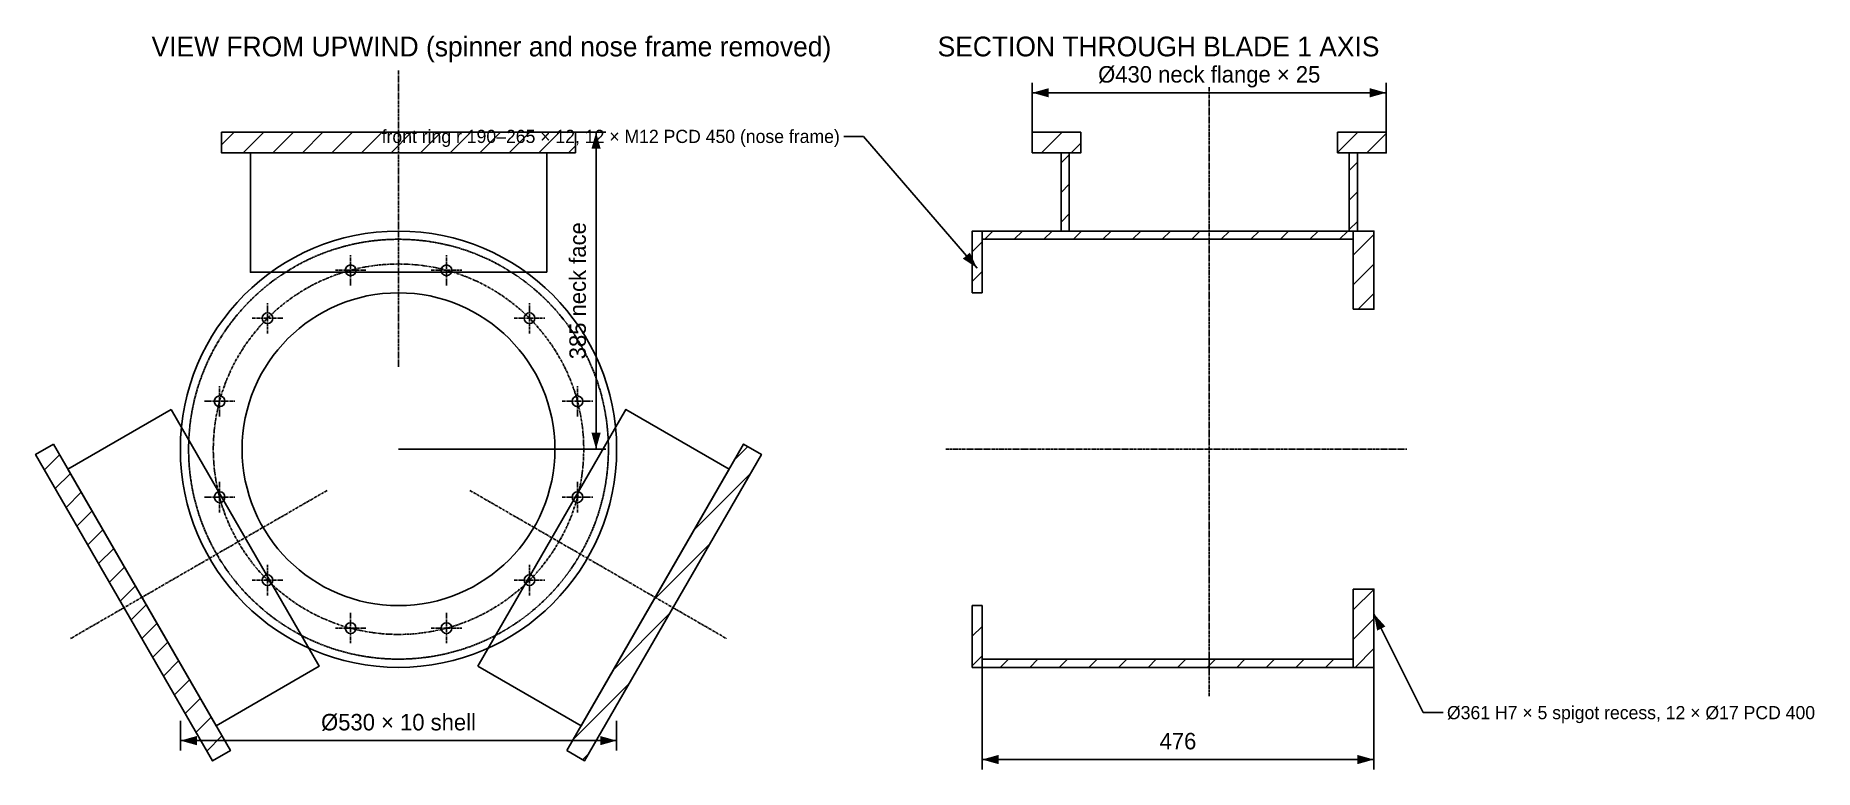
# Model space of a CAD drawing. Header units: millimetres. Extents: x 0 to 2161, y -389 to 502.
import ezdxf
from ezdxf.enums import TextEntityAlignment as Align

# ---------------------------------------------------------------- set-up
doc = ezdxf.new("R2010")
doc.units = ezdxf.units.MM
doc.linetypes.add('CENTER', pattern=[5.08, 3.175, -0.635, 0.635, -0.635])
doc.linetypes.add('DASHED', pattern=[1.524, 1.27, -0.254])
for name, color, linetype in [('CENTER', 1, 'CENTER'), ('DIM', 3, 'Continuous'), ('HATCH', 9, 'Continuous'), ('HIDDEN', 8, 'DASHED'), ('OUTLINE', 7, 'Continuous'), ('TEXT', 3, 'Continuous')]:
    doc.layers.add(name, color=color, linetype=linetype)

msp = doc.modelspace()

# ---------------------------------------------------------------- hatches: boundary and pattern name
at = {"layer": 'DIM'}
for points in [[(1210.8, 433), (1230.8, 427.4), (1230.8, 438.6)], [(1640.8, 433), (1620.8, 438.6), (1620.8, 427.4)], [(680.9, 385), (675.3, 365), (686.5, 365)], [(1143.8, 220), (1135, 238.8), (1126.5, 231.5)], [(680.9, 0), (686.5, 20), (675.3, 20)], [(1625.8, -200), (1629.8, -220.4), (1639.8, -215.4)], [(175.9, -354), (195.9, -359.6), (195.9, -348.4)], [(705.9, -354), (685.9, -348.4), (685.9, -359.6)], [(1149.8, -377), (1169.8, -382.6), (1169.8, -371.4)], [(1625.8, -377), (1605.8, -371.4), (1605.8, -382.6)]]:
    msp.add_hatch(color=7, dxfattribs=at).paths.add_polyline_path(points)
at = {"layer": 'HATCH'}
h = msp.add_hatch(dxfattribs=at)
h.set_pattern_fill('ANSI31', scale=8)
h.paths.add_polyline_path([(655.9, 360), (655.9, 385), (225.9, 385), (225.9, 360)])
h = msp.add_hatch(dxfattribs=at)
h.set_pattern_fill('ANSI31', scale=8)
h.paths.add_polyline_path([(1210.8, 360), (1269.8, 360), (1269.8, 385), (1210.8, 385)])
h = msp.add_hatch(dxfattribs=at)
h.set_pattern_fill('ANSI31', scale=8)
h.paths.add_polyline_path([(1581.8, 360), (1640.8, 360), (1640.8, 385), (1581.8, 385)])
h = msp.add_hatch(dxfattribs=at)
h.set_pattern_fill('ANSI31', scale=8)
h.paths.add_polyline_path([(1245.8, 265), (1255.8, 265), (1255.8, 360), (1245.8, 360)])
h = msp.add_hatch(dxfattribs=at)
h.set_pattern_fill('ANSI31', scale=8)
h.paths.add_polyline_path([(1595.8, 265), (1605.8, 265), (1605.8, 360), (1595.8, 360)])
h = msp.add_hatch(dxfattribs=at)
h.set_pattern_fill('ANSI31', scale=8)
h.paths.add_polyline_path([(1137.8, 190), (1149.8, 190), (1149.8, 265), (1137.8, 265)])
h = msp.add_hatch(dxfattribs=at)
h.set_pattern_fill('ANSI31', scale=8)
h.paths.add_polyline_path([(1149.8, 255), (1600.8, 255), (1600.8, 265), (1149.8, 265)])
h = msp.add_hatch(dxfattribs=at)
h.set_pattern_fill('ANSI31', scale=8)
h.paths.add_polyline_path([(1600.8, 170), (1625.8, 170), (1625.8, 265), (1600.8, 265)])
h = msp.add_hatch(dxfattribs=at)
h.set_pattern_fill('ANSI31', scale=8)
h.paths.add_polyline_path([(21.7, 6.2), (0, -6.3), (215, -378.7), (236.7, -366.2)])
h = msp.add_hatch(dxfattribs=at)
h.set_pattern_fill('ANSI31', scale=8)
h.paths.add_polyline_path([(645.2, -366.2), (666.8, -378.7), (881.8, -6.3), (860.2, 6.2)])
h = msp.add_hatch(dxfattribs=at)
h.set_pattern_fill('ANSI31', scale=8)
h.paths.add_polyline_path([(1600.8, -170), (1625.8, -170), (1625.8, -265), (1600.8, -265)])
h = msp.add_hatch(dxfattribs=at)
h.set_pattern_fill('ANSI31', scale=8)
h.paths.add_polyline_path([(1137.8, -190), (1149.8, -190), (1149.8, -265), (1137.8, -265)])
h = msp.add_hatch(dxfattribs=at)
h.set_pattern_fill('ANSI31', scale=8)
h.paths.add_polyline_path([(1149.8, -255), (1600.8, -255), (1600.8, -265), (1149.8, -265)])

# ---------------------------------------------------------------- linework, layer by layer
at = {"layer": 'CENTER'}
for p, q in [((440.9, 100), (440.9, 460)), ((1425.8, -300), (1425.8, 440)), ((364.2, 217.3), (401.2, 217.3)), ((382.7, 198.8), (382.7, 235.8)), ((480.7, 217.3), (517.7, 217.3)), ((499.2, 198.8), (499.2, 235.8)), ((281.8, 140.6), (281.8, 177.6)), ((600, 140.6), (600, 177.6)), ((263.3, 159.1), (300.3, 159.1)), ((581.5, 159.1), (618.5, 159.1)), ((223.6, 39.7), (223.6, 76.7)), ((658.3, 39.7), (658.3, 76.7)), ((205.1, 58.2), (242.1, 58.2)), ((639.8, 58.2), (676.8, 58.2)), ((1105.8, 0), (1665.8, 0)), ((223.6, -76.7), (223.6, -39.7)), ((658.3, -76.7), (658.3, -39.7)), ((354.3, -50), (42.5, -230)), ((205.1, -58.2), (242.1, -58.2)), ((527.5, -50), (839.3, -230)), ((639.8, -58.2), (676.8, -58.2)), ((281.8, -177.6), (281.8, -140.6)), ((600, -177.6), (600, -140.6)), ((263.3, -159.1), (300.3, -159.1)), ((581.5, -159.1), (618.5, -159.1)), ((382.7, -235.8), (382.7, -198.8)), ((499.2, -235.8), (499.2, -198.8)), ((364.2, -217.3), (401.2, -217.3)), ((480.7, -217.3), (517.7, -217.3))]:
    msp.add_line(p, q, dxfattribs=at)
msp.add_circle((440.9, 0), 225, dxfattribs=at)
at = {"layer": 'DIM'}
for p, q in [((1210.8, 385), (1210.8, 445)), ((1210.8, 433), (1640.8, 433)), ((1640.8, 385), (1640.8, 445)), ((440.9, 385), (692.9, 385)), ((680.9, 0), (680.9, 385)), ((1005.8, 380), (981.8, 380)), ((1143.8, 220), (1005.8, 380)), ((440.9, 0), (692.9, 0)), ((1625.8, -200), (1685.8, -320)), ((1149.8, -265), (1149.8, -389)), ((1625.8, -265), (1625.8, -389)), ((1685.8, -320), (1709.8, -320)), ((175.9, -330), (175.9, -366)), ((705.9, -330), (705.9, -366)), ((175.9, -354), (705.9, -354)), ((1149.8, -377), (1625.8, -377))]:
    msp.add_line(p, q, dxfattribs=at)
at = {"layer": 'HIDDEN'}
msp.add_circle((440.9, 0), 255, dxfattribs=at)
at = {"layer": 'OUTLINE'}
for points in [[(655.9, 360), (655.9, 385), (225.9, 385), (225.9, 360)], [(1210.8, 360), (1269.8, 360), (1269.8, 385), (1210.8, 385)], [(1581.8, 360), (1640.8, 360), (1640.8, 385), (1581.8, 385)], [(620.9, 215), (620.9, 360), (260.9, 360), (260.9, 215)], [(1245.8, 265), (1255.8, 265), (1255.8, 360), (1245.8, 360)], [(1595.8, 265), (1605.8, 265), (1605.8, 360), (1595.8, 360)], [(1137.8, 190), (1149.8, 190), (1149.8, 265), (1137.8, 265)], [(1149.8, 255), (1600.8, 255), (1600.8, 265), (1149.8, 265)], [(1600.8, 170), (1625.8, 170), (1625.8, 265), (1600.8, 265)], [(164.7, 48.4), (39.2, -24.1), (219.2, -335.9), (344.7, -263.4)], [(537.1, -263.4), (662.7, -335.9), (842.7, -24.1), (717.1, 48.4)], [(21.7, 6.2), (0, -6.3), (215, -378.7), (236.7, -366.2)], [(645.2, -366.2), (666.8, -378.7), (881.8, -6.3), (860.2, 6.2)], [(1600.8, -170), (1625.8, -170), (1625.8, -265), (1600.8, -265)], [(1137.8, -190), (1149.8, -190), (1149.8, -265), (1137.8, -265)], [(1149.8, -255), (1600.8, -255), (1600.8, -265), (1149.8, -265)]]:
    msp.add_lwpolyline(points, close=True, dxfattribs=at)
for centre, radius in [((440.9, 0), 265), ((382.7, 217.3), 6.5), ((499.2, 217.3), 6.5), ((440.9, 0), 190), ((281.8, 159.1), 6.5), ((600, 159.1), 6.5), ((223.6, 58.2), 6.5), ((658.3, 58.2), 6.5), ((223.6, -58.2), 6.5), ((658.3, -58.2), 6.5), ((281.8, -159.1), 6.5), ((600, -159.1), 6.5), ((382.7, -217.3), 6.5), ((499.2, -217.3), 6.5)]:
    msp.add_circle(centre, radius, dxfattribs=at)

# ---------------------------------------------------------------- texts
at = {"layer": 'DIM'}
for s, p in [('Ø430 neck flange × 25', (1425.8, 439.4)), ('Ø530 × 10 shell', (440.9, -347.6)), ('476', (1387.8, -370.6))]:
    msp.add_text(s, height=20, dxfattribs=at).set_placement(p, align=Align.BOTTOM_CENTER)
msp.add_text('front ring r 190–265 × 12, 12 × M12 PCD 450 (nose frame)', height=16, dxfattribs=at).set_placement((977, 380), align=Align.MIDDLE_RIGHT)
msp.add_text('385 neck face', height=20, rotation=90, dxfattribs=at).set_placement((674.5, 192.5), align=Align.BOTTOM_CENTER)
msp.add_text('Ø361 H7 × 5 spigot recess, 12 × Ø17 PCD 400', height=16, dxfattribs=at).set_placement((1714.6, -320), align=Align.MIDDLE_LEFT)
at = {"layer": 'TEXT'}
for s, p in [('VIEW FROM UPWIND (spinner and nose frame removed)', (140.9, 470)), ('SECTION THROUGH BLADE 1 AXIS', (1095.8, 470))]:
    msp.add_text(s, height=24, dxfattribs=at).set_placement(p, align=Align.BOTTOM_LEFT)

doc.saveas('drawing.dxf')
